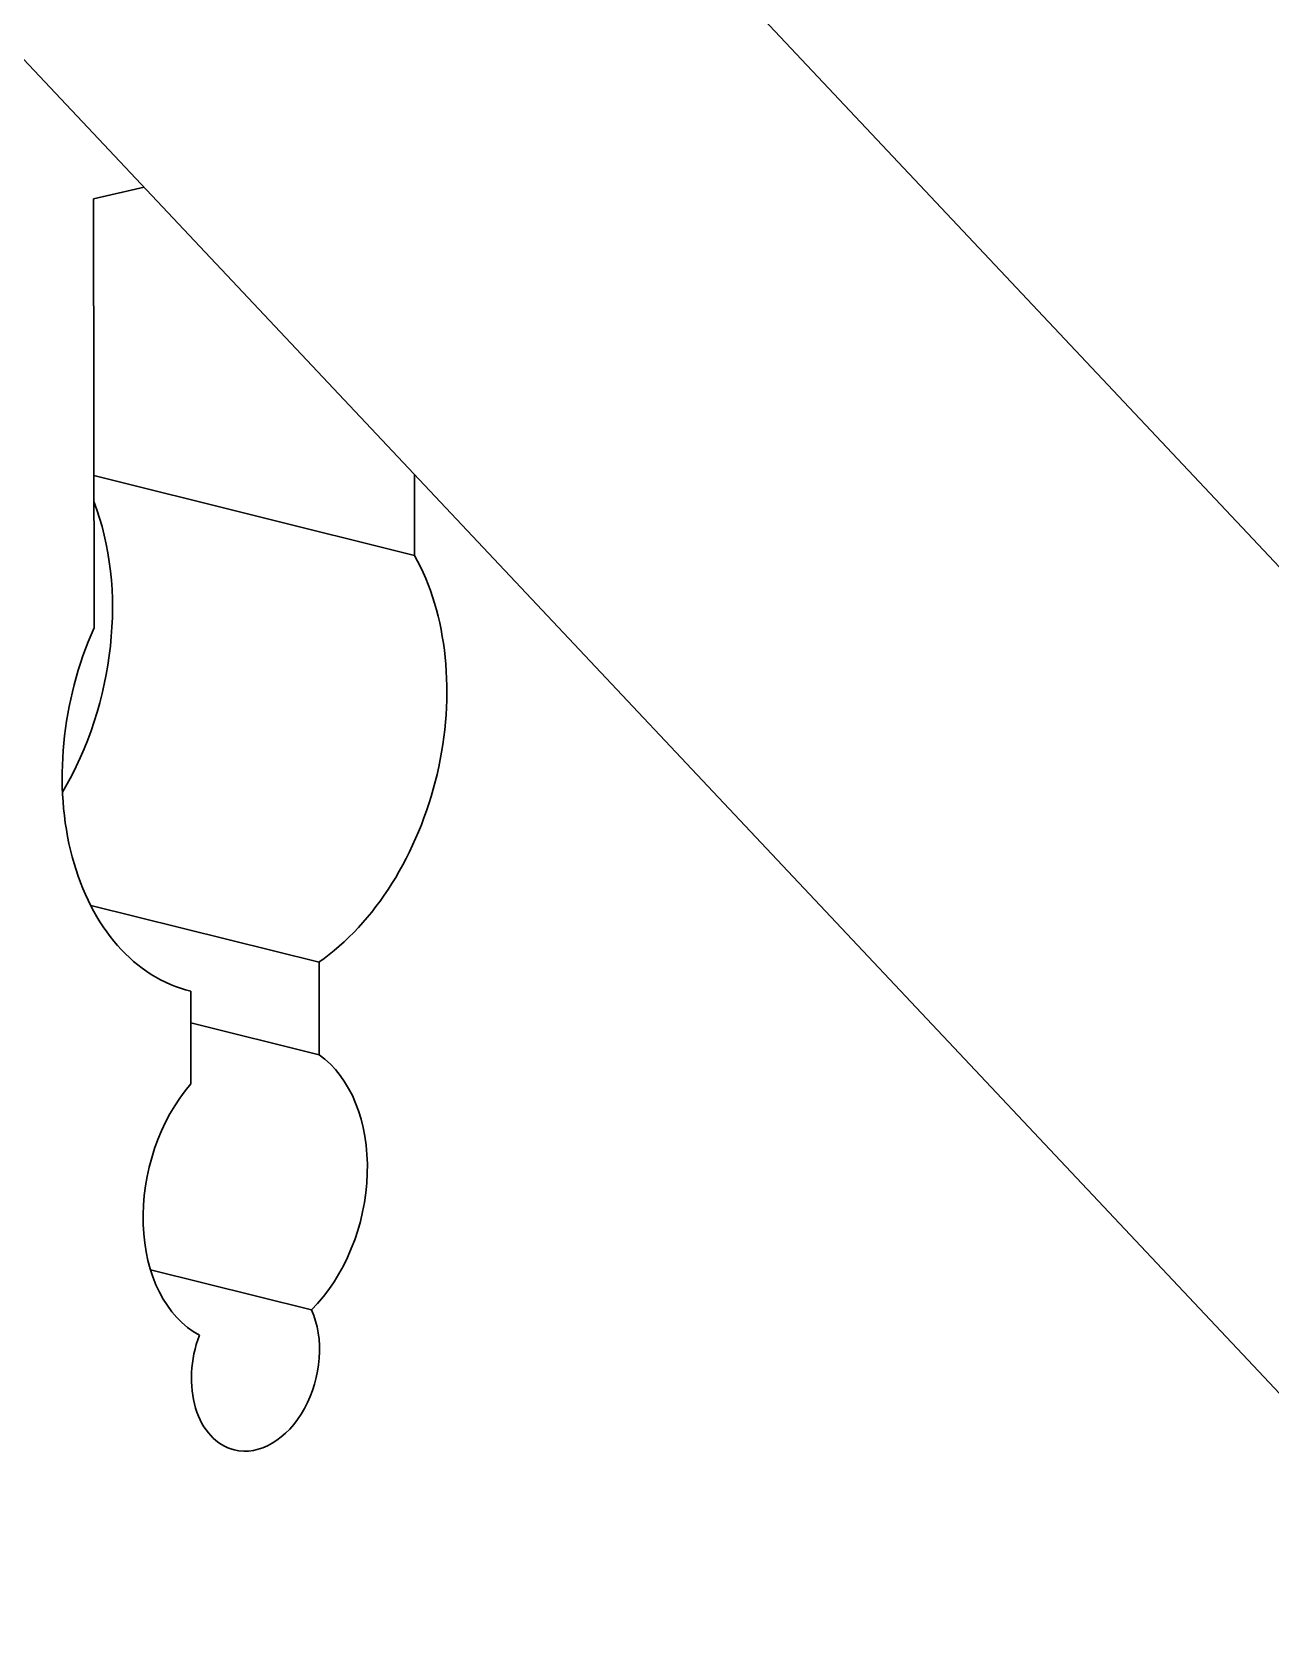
# Model space of a CAD drawing. Header units: millimetres. Extents: x -210 to 210, y -148 to 148.
# Drawn here: x 104.98 to 119, y -22.51 to -4.38 of the extents above; entities that cross this region are included whole.
import ezdxf

# ---------------------------------------------------------------- set-up
doc = ezdxf.new("R2010")
doc.units = ezdxf.units.MM
doc.layers.get('0').update_dxf_attribs({"lineweight": 18})

msp = doc.modelspace()

# ---------------------------------------------------------------- linework, layer by layer
at = {"color": 7, "lineweight": 30}
for p, q in [((136.632, -29.069), (98.353, 11.605)), ((133.836, -35.45), (95.056, 5.755))]:
    msp.add_line(p, q, dxfattribs=at)
at = {"color": 7, "lineweight": 30, "ltscale": 0.014677}
msp.add_line((105.674, -6.265), (106.247, -6.135), dxfattribs=at)
at = {"color": 7, "lineweight": 30, "ltscale": 0.121437}
msp.add_line((105.681, -11.122), (105.674, -6.265), dxfattribs=at)
at = {"color": 7, "lineweight": 30, "ltscale": 0.093531}
msp.add_line((109.309, -10.302), (105.678, -9.399), dxfattribs=at)
at = {"color": 7, "lineweight": 30, "ltscale": 0.022847}
msp.add_line((109.308, -9.388), (109.309, -10.302), dxfattribs=at)
at = {"color": 7, "lineweight": 30, "ltscale": 0.066571}
msp.add_line((108.227, -14.907), (105.643, -14.264), dxfattribs=at)
at = {"color": 7, "lineweight": 30, "ltscale": 0.026161}
for p, q in [((108.227, -14.907), (108.228, -15.953)), ((106.776, -15.235), (106.777, -16.281))]:
    msp.add_line(p, q, dxfattribs=at)
at = {"color": 7, "lineweight": 30, "ltscale": 0.037412}
msp.add_line((108.228, -15.953), (106.776, -15.592), dxfattribs=at)
at = {"color": 7, "lineweight": 30, "ltscale": 0.046938}
msp.add_line((108.142, -18.841), (106.32, -18.388), dxfattribs=at)
at = {"color": 7, "lineweight": 30}
for centre, major_axis, start_param, end_param in [((103.713, -11.382), (0.724, 2.911), 4.31343, 5.495235), ((103.713, -11.382), (-0.724, -2.911), 1.171837, 2.353643), ((107.497, -12.323), (-0.724, -2.911), 0.680723, 2.497368), ((107.497, -12.323), (-0.724, -2.911), 4.46759, 6.284235), ((107.505, -17.513), (-0.422, -1.698), 0.864393, 2.874234), ((107.505, -17.513), (-0.422, -1.698), 4.090725, 6.100565), ((107.508, -19.456), (-0.241, -0.97), 0, 2.417332), ((107.508, -19.456), (-0.241, -0.97), 4.547627, 6.283185)]:
    msp.add_ellipse(centre, major_axis=major_axis, ratio=0.705184, start_param=start_param, end_param=end_param, dxfattribs=at)

doc.saveas('drawing.dxf')
